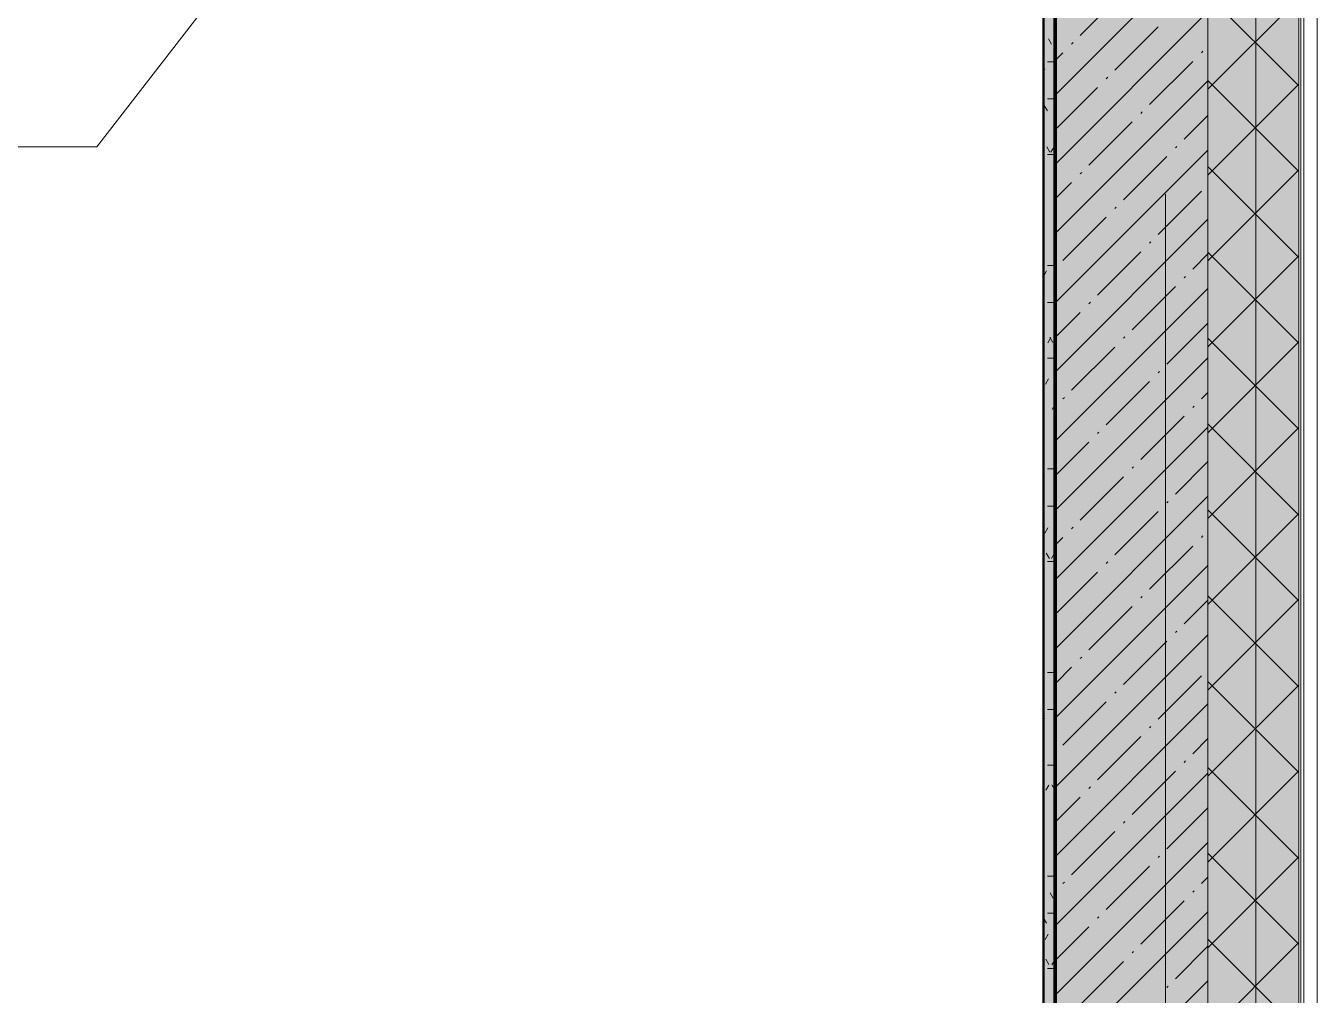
# Model space of a CAD drawing. Header units: millimetres. Extents: x -3817 to 677485, y -22715 to 103890.
# Drawn here: x 123376 to 125504, y 3453 to 5049 of the extents above; entities that cross this region are included whole.
import ezdxf

# ---------------------------------------------------------------- set-up
doc = ezdxf.new("R2010")
doc.units = ezdxf.units.MM
doc.layers.add('PDF _Геометрия', color=7, linetype='Continuous', true_color=0x1d1d1d)
doc.layers.add('PDF _Сплошная заливка', color=7, linetype='Continuous', true_color=0xffffff)

msp = doc.modelspace()

# ---------------------------------------------------------------- hatches: boundary and pattern name
at = {"layer": 'PDF _Сплошная заливка', "transparency": 33554559}
h = msp.add_hatch(color=256, dxfattribs=at)
h.paths.add_polyline_path([(125323.6, 1661.3), (125473.6, 1661.3), (125473.6, 9611.4), (125323.6, 9611.4), (125323.6, 1811.4)], flags=0)
h.paths.add_polyline_path([(125473.6, 10811.4), (125473.6, 12731.3), (125323.6, 12731.3), (125323.6, 10811.4), (125358, 10811.4)], flags=0)
h.paths.add_polyline_path([(125473.6, 15031.3), (125473.6, 15581.3), (125323.6, 15581.3), (125323.6, 15031.3), (125358, 15031.3)], flags=0)
h.paths.add_polyline_path([(125323.6, 17131.3), (125473.6, 17131.3), (125473.6, 23461.3), (125323.6, 23461.3), (125323.6, 19182.4)], flags=0)
h = msp.add_hatch(color=256, dxfattribs=at)
h.paths.add_polyline_path([(125053.6, 2411.4), (125073.6, 2411.4), (125073.6, 9611.4), (125053.6, 9611.4), (125053.6, 2431.3)], flags=0)
h.paths.add_polyline_path([(125053.6, 10811.4), (125073.6, 10811.4), (125073.6, 11891.3), (125053.6, 11891.3), (125053.6, 11266)], flags=0)
msp.add_hatch(color=256, dxfattribs=at).paths.add_polyline_path([(125323.6, 1811.4), (125323.6, 9611.4), (125271.6, 9611.4), (125271.6, 9631.4), (125073.6, 9631.4), (125073.6, 1811.4)])

# ---------------------------------------------------------------- linework, layer by layer
at = {"layer": 'PDF _Геометрия', "color": 9, "lineweight": 9, "true_color": 0xc0c0c0}
for points in [[(125481.6, 12731.3), (125503.6, 12731.3), (125503.6, 1631.3), (125323.6, 1631.3), (109723.6, 1631.3), (109723.6, 1653.3)], [(125073.6, 1811.4), (125323.6, 1811.4), (125323.6, 9611.4), (125271.6, 9611.4), (125323.6, 9611.4), (125323.6, 10811.4)], [(125271.6, 9611.4), (125271.6, 9631.4), (125073.6, 9631.4), (125073.6, 9611.4), (125053.6, 9611.4), (125053.6, 2431.3), (124713.6, 2431.3), (124693.6, 2431.3)], [(123722.6, 2061.3), (123973.6, 2061.3), (123973.6, 2011.3), (123773.6, 2011.3), (123773.6, 1811.4), (123773.6, 1653.3), (125323.6, 1653.3), (125476.6, 1653.3), (125481.6, 1653.3), (125481.6, 9611.4), (125323.6, 9611.4), (125323.6, 1811.4), (123973.6, 1811.4)], [(125073.6, 9611.4), (125073.6, 9612.4), (125072.6, 9612.4), (125072.6, 2432.4)], [(125051.6, 4934.9), (125051.6, 4901.2), (125051.6, 4864.3), (125051.6, 4824.9), (125051.6, 4783.5), (125051.6, 4740.8), (125051.6, 4697.5), (125051.6, 4654.3), (125051.6, 4611.7), (125051.6, 4570.4), (125051.6, 4531.1), (125051.6, 4494.5), (125051.6, 4461.1), (125051.6, 4431.6), (125051.6, 4448.6), (125051.6, 4463.9), (125051.6, 4477.8), (125051.6, 4490.5), (125051.6, 4502.2), (125051.6, 4513), (125051.6, 4523.2), (125051.6, 4532.9), (125051.6, 4542.5), (125051.6, 4552), (125051.6, 4561.7), (125051.6, 4571.8), (125051.6, 4582.5), (125051.6, 4593.9), (125051.6, 4606.4), (125051.6, 4620), (125051.6, 4635.1), (125051.6, 4651.7), (125051.6, 4678), (125051.6, 4702.6), (125051.6, 4725.5), (125051.6, 4746.6), (125051.6, 4766), (125051.6, 4783.7), (125051.6, 4799.5), (125051.6, 4813.5), (125051.6, 4825.6), (125051.6, 4835.9), (125051.6, 4844.5), (125051.6, 4851.6), (125051.6, 4857.6), (125051.6, 4862.9), (125051.6, 4867.7), (125051.6, 4872.4), (125051.6, 4877.4), (125051.6, 4882.8), (125051.6, 4888.7), (125051.6, 4895.2), (125051.6, 4902.1), (125051.6, 4909.6), (125051.6, 4917.6), (125051.6, 4926.2), (125051.6, 4935.2), (125051.6, 4944.9), (125051.6, 4955.4), (125051.6, 4967.5), (125051.6, 4981.8), (125051.6, 4998.9), (125051.6, 5019.3), (125051.6, 5043.8), (125051.6, 5072.9)], [(125052.6, 5072.9), (125052.6, 5043.8), (125052.6, 5019.3), (125052.6, 4998.9), (125052.6, 4981.8), (125052.6, 4967.5), (125052.6, 4955.4), (125052.6, 4944.9), (125052.6, 4935.2), (125052.6, 4926.2), (125052.6, 4917.6), (125052.6, 4909.6), (125052.6, 4902.1), (125052.6, 4895.2), (125052.6, 4888.7), (125052.6, 4882.8), (125052.6, 4877.4), (125052.6, 4872.4), (125052.6, 4867.7), (125052.6, 4862.9), (125052.6, 4857.6), (125052.6, 4851.6), (125052.6, 4844.5), (125052.6, 4835.9), (125052.6, 4825.6), (125052.6, 4813.5), (125052.6, 4799.5), (125052.6, 4783.7), (125052.6, 4766), (125052.6, 4746.6), (125052.6, 4725.5), (125052.6, 4702.6), (125052.6, 4678), (125052.6, 4651.7), (125052.6, 4635.1), (125052.6, 4620), (125052.6, 4606.4), (125052.6, 4593.9), (125052.6, 4582.5), (125052.6, 4571.8), (125052.6, 4561.7), (125052.6, 4552), (125052.6, 4542.5), (125052.6, 4532.9), (125052.6, 4523.2), (125052.6, 4513), (125052.6, 4502.2), (125052.6, 4490.5), (125052.6, 4477.8), (125052.6, 4463.9), (125052.6, 4448.6), (125052.6, 4431.6), (125052.6, 4461.1), (125052.6, 4494.5), (125052.6, 4531.1), (125052.6, 4570.4), (125052.6, 4611.7), (125052.6, 4654.3), (125052.6, 4697.5), (125052.6, 4740.8), (125052.6, 4783.5), (125052.6, 4824.9), (125052.6, 4864.3), (125052.6, 4901.2), (125052.6, 4934.9)], [(125051.6, 3439.5), (125051.6, 3453.3), (125051.6, 3467), (125051.6, 3480.6), (125051.6, 3494.3), (125051.6, 3508.2), (125051.6, 3522.3), (125051.6, 3536.6), (125051.6, 3551.2), (125051.6, 3565.6), (125051.6, 3579.6), (125051.6, 3593.1), (125051.6, 3605.9), (125051.6, 3617.7), (125051.6, 3628.9), (125051.6, 3639.4), (125051.6, 3649.7), (125051.6, 3659.9), (125051.6, 3670.2), (125051.6, 3680.8), (125051.6, 3691.8), (125051.6, 3703.6), (125051.6, 3716), (125051.6, 3728.8), (125051.6, 3741.7), (125051.6, 3754.2), (125051.6, 3766), (125051.6, 3777.2), (125051.6, 3788), (125051.6, 3798.8), (125051.6, 3810), (125051.6, 3821.7), (125051.6, 3834.2), (125051.6, 3847.3), (125051.6, 3861.1), (125051.6, 3875.3), (125051.6, 3889.8), (125051.6, 3904.6), (125051.6, 3919.7), (125051.6, 3935.1), (125051.6, 3951), (125051.6, 3967.6), (125051.6, 3985), (125051.6, 4003.4), (125051.6, 4022.8), (125051.6, 4043.5), (125051.6, 4065.7), (125051.6, 4089.7), (125051.6, 4115.9), (125051.6, 4144.5), (125051.6, 4175.9), (125051.6, 4210.3), (125051.6, 4248.1), (125051.6, 4362.1), (125051.6, 4466.6), (125051.6, 4561.8), (125051.6, 4647.6), (125051.6, 4724), (125051.6, 4791.1), (125051.6, 4848.7), (125051.6, 4897), (125051.6, 4935.9), (125052.6, 4935.9), (125052.6, 4897), (125052.6, 4848.7), (125052.6, 4791.1), (125052.6, 4724), (125052.6, 4647.6), (125052.6, 4561.8), (125052.6, 4466.6), (125052.6, 4362.1), (125052.6, 4248.1), (125052.6, 4210.3), (125052.6, 4175.9), (125052.6, 4144.5), (125052.6, 4115.9), (125052.6, 4089.7), (125052.6, 4065.7), (125052.6, 4043.5), (125052.6, 4022.8), (125052.6, 4003.4), (125052.6, 3985), (125052.6, 3967.6), (125052.6, 3951), (125052.6, 3935.1), (125052.6, 3919.7), (125052.6, 3904.6), (125052.6, 3889.8), (125052.6, 3875.3), (125052.6, 3861.1), (125052.6, 3847.3), (125052.6, 3834.2), (125052.6, 3821.7), (125052.6, 3810), (125052.6, 3798.8), (125052.6, 3788), (125052.6, 3777.2), (125052.6, 3766), (125052.6, 3754.2), (125052.6, 3741.7), (125052.6, 3728.8), (125052.6, 3716), (125052.6, 3703.6), (125052.6, 3691.8), (125052.6, 3680.8), (125052.6, 3670.2), (125052.6, 3659.9), (125052.6, 3649.7), (125052.6, 3639.4), (125052.6, 3628.9), (125052.6, 3617.7), (125052.6, 3605.9), (125052.6, 3593.1), (125052.6, 3579.6), (125052.6, 3565.6), (125052.6, 3551.2), (125052.6, 3536.6), (125052.6, 3522.3), (125052.6, 3508.2), (125052.6, 3494.3), (125052.6, 3480.6), (125052.6, 3467), (125052.6, 3453.3), (125052.6, 3439.5)], [(125051.6, 4685.9), (125051.6, 4682), (125051.6, 4678.1), (125051.6, 4674.4), (125051.6, 4670.7), (125051.6, 4667.2), (125051.6, 4663.8), (125051.6, 4660.5), (125051.6, 4657.3), (125051.6, 4654.2), (125051.6, 4651.2), (125051.6, 4648.3), (125051.6, 4645.5), (125051.6, 4642.8), (125051.6, 4640.2), (125051.6, 4637.6), (125051.6, 4634.9), (125051.6, 4632.2), (125051.6, 4629.5), (125051.6, 4626.7), (125051.6, 4623.7), (125051.6, 4620.6), (125051.6, 4617.4), (125051.6, 4614), (125051.6, 4610.4), (125051.6, 4606.7), (125051.6, 4603), (125051.6, 4599.1), (125051.6, 4595.3), (125051.6, 4591.4), (125051.6, 4587.6), (125051.6, 4583.8), (125051.6, 4580), (125051.6, 4576.4), (125051.6, 4572.7), (125051.6, 4569.2)], [(125052.6, 4569.2), (125052.6, 4572.7), (125052.6, 4576.4), (125052.6, 4580), (125052.6, 4583.8), (125052.6, 4587.6), (125052.6, 4591.4), (125052.6, 4595.3), (125052.6, 4599.1), (125052.6, 4603), (125052.6, 4606.7), (125052.6, 4610.4), (125052.6, 4614), (125052.6, 4617.4), (125052.6, 4620.6), (125052.6, 4623.7), (125052.6, 4626.7), (125052.6, 4629.5), (125052.6, 4632.2), (125052.6, 4634.9), (125052.6, 4637.6), (125052.6, 4640.2), (125052.6, 4642.8), (125052.6, 4645.5), (125052.6, 4648.3), (125052.6, 4651.2), (125052.6, 4654.2), (125052.6, 4657.3), (125052.6, 4660.5), (125052.6, 4663.8), (125052.6, 4667.2), (125052.6, 4670.7), (125052.6, 4674.4), (125052.6, 4678.1), (125052.6, 4682), (125052.6, 4685.9)], [(125051.6, 4565.7), (125051.6, 4562.2), (125051.6, 4558.8), (125051.6, 4555.4), (125051.6, 4551.8), (125051.6, 4547.3), (125051.6, 4541.2), (125051.6, 4532.8), (125051.6, 4521.4), (125051.6, 4506.3), (125051.6, 4486.8), (125051.6, 4462.1), (125051.6, 4431.6), (125051.6, 4418.4), (125051.6, 4400.8), (125051.6, 4380.5), (125051.6, 4359), (125051.6, 4338.2), (125051.6, 4318.5), (125051.6, 4299.6), (125051.6, 4281.4), (125051.6, 4263.8), (125051.6, 4246.4), (125051.6, 4229.1), (125051.6, 4211.8), (125051.6, 4194.4), (125051.6, 4177.2), (125051.6, 4160.2), (125051.6, 4143.5), (125051.6, 4127.1), (125051.6, 4111.3), (125051.6, 4095.8), (125051.6, 4080.8), (125051.6, 4065.9), (125051.6, 4051.2), (125051.6, 4036.5), (125051.6, 4021.6), (125051.6, 4006.5), (125051.6, 3991.1), (125051.6, 3975.4), (125051.6, 3959.4), (125051.6, 3943.3), (125051.6, 3926.9), (125051.6, 3910.5), (125051.6, 3893.9)], [(125052.6, 3893.9), (125052.6, 3910.5), (125052.6, 3926.9), (125052.6, 3943.3), (125052.6, 3959.4), (125052.6, 3975.4), (125052.6, 3991.1), (125052.6, 4006.5), (125052.6, 4021.6), (125052.6, 4036.5), (125052.6, 4051.2), (125052.6, 4065.9), (125052.6, 4080.8), (125052.6, 4095.8), (125052.6, 4111.3), (125052.6, 4127.1), (125052.6, 4143.5), (125052.6, 4160.2), (125052.6, 4177.2), (125052.6, 4194.4), (125052.6, 4211.8), (125052.6, 4229.1), (125052.6, 4246.4), (125052.6, 4263.8), (125052.6, 4281.4), (125052.6, 4299.6), (125052.6, 4318.5), (125052.6, 4338.2), (125052.6, 4359), (125052.6, 4380.5), (125052.6, 4400.8), (125052.6, 4418.4), (125052.6, 4431.6), (125052.6, 4462.1), (125052.6, 4486.8), (125052.6, 4506.3), (125052.6, 4521.4), (125052.6, 4532.8), (125052.6, 4541.2), (125052.6, 4547.3), (125052.6, 4551.8), (125052.6, 4555.4), (125052.6, 4558.8), (125052.6, 4562.2), (125052.6, 4565.7)], [(125051.6, 4402.3), (125051.6, 4404.5), (125051.6, 4407), (125051.6, 4409.8), (125051.6, 4412.9), (125051.6, 4416), (125051.6, 4419.3), (125051.6, 4422.6), (125051.6, 4426.1), (125051.6, 4429.7), (125051.6, 4433.4), (125051.6, 4437.3), (125051.6, 4441.4), (125051.6, 4445.7), (125051.6, 4450.2), (125051.6, 4454.8), (125051.6, 4459.7), (125051.6, 4464.6), (125051.6, 4469.5), (125051.6, 4474.4), (125051.6, 4479.1), (125051.6, 4483.6), (125051.6, 4487.8), (125051.6, 4491.7), (125051.6, 4495.3), (125051.6, 4498.5), (125051.6, 4501.3), (125051.6, 4503.8)], [(125052.6, 4503.8), (125052.6, 4501.3), (125052.6, 4498.5), (125052.6, 4495.3), (125052.6, 4491.7), (125052.6, 4487.8), (125052.6, 4483.6), (125052.6, 4479.1), (125052.6, 4474.4), (125052.6, 4469.5), (125052.6, 4464.6), (125052.6, 4459.7), (125052.6, 4454.8), (125052.6, 4450.2), (125052.6, 4445.7), (125052.6, 4441.4), (125052.6, 4437.3), (125052.6, 4433.4), (125052.6, 4429.7), (125052.6, 4426.1), (125052.6, 4422.6), (125052.6, 4419.3), (125052.6, 4416), (125052.6, 4412.9), (125052.6, 4409.8), (125052.6, 4407), (125052.6, 4404.5), (125052.6, 4402.3)], [(125051.6, 4464.8), (125051.6, 4462.6), (125051.6, 4460.4), (125051.6, 4458.1), (125051.6, 4455.7), (125051.6, 4453.3), (125051.6, 4450.8), (125051.6, 4448.3), (125051.6, 4445.7), (125051.6, 4443.1), (125051.6, 4440.4), (125051.6, 4437.8), (125051.6, 4435.2), (125051.6, 4432.6), (125051.6, 4429.9), (125051.6, 4427.2), (125051.6, 4424.3), (125051.6, 4421.4), (125051.6, 4418.5), (125051.6, 4415.6), (125051.6, 4412.9), (125051.6, 4410.4), (125051.6, 4407.9), (125051.6, 4405.3), (125051.6, 4401.9), (125051.6, 4395.3)], [(125052.6, 4395.3), (125052.6, 4401.9), (125052.6, 4405.3), (125052.6, 4407.9), (125052.6, 4410.4), (125052.6, 4412.9), (125052.6, 4415.6), (125052.6, 4418.5), (125052.6, 4421.4), (125052.6, 4424.3), (125052.6, 4427.2), (125052.6, 4429.9), (125052.6, 4432.6), (125052.6, 4435.2), (125052.6, 4437.8), (125052.6, 4440.4), (125052.6, 4443.1), (125052.6, 4445.7), (125052.6, 4448.3), (125052.6, 4450.8), (125052.6, 4453.3), (125052.6, 4455.7), (125052.6, 4458.1), (125052.6, 4460.4), (125052.6, 4462.6), (125052.6, 4464.8)], [(125051.6, 4394.6), (125051.6, 4390.8), (125051.6, 4388)], [(125052.6, 4388), (125052.6, 4390.8), (125052.6, 4394.6)], [(125051.6, 4181), (125051.6, 4183.7), (125051.6, 4186.9), (125051.6, 4190.6), (125051.6, 4194.9), (125051.6, 4199.6), (125051.6, 4204.7), (125051.6, 4209.9), (125051.6, 4215.2), (125051.6, 4220.3), (125051.6, 4225), (125051.6, 4229.6), (125051.6, 4234.6), (125051.6, 4240.3), (125051.6, 4247.3), (125051.6, 4255.5), (125051.6, 4264.7), (125051.6, 4274.7), (125051.6, 4285.1), (125051.6, 4295.7), (125051.6, 4306.1), (125051.6, 4316.3), (125051.6, 4325.9), (125051.6, 4334.5), (125051.6, 4341.6), (125051.6, 4346.6), (125051.6, 4349.1)], [(125051.6, 4349), (125051.6, 4345.6), (125051.6, 4337.6)], [(125052.6, 4349.1), (125052.6, 4346.6), (125052.6, 4341.6), (125052.6, 4334.5), (125052.6, 4325.9), (125052.6, 4316.3), (125052.6, 4306.1), (125052.6, 4295.7), (125052.6, 4285.1), (125052.6, 4274.7), (125052.6, 4264.7), (125052.6, 4255.5), (125052.6, 4247.3), (125052.6, 4240.3), (125052.6, 4234.6), (125052.6, 4229.6), (125052.6, 4225), (125052.6, 4220.3), (125052.6, 4215.2), (125052.6, 4209.9), (125052.6, 4204.7), (125052.6, 4199.6), (125052.6, 4194.9), (125052.6, 4190.6), (125052.6, 4186.9), (125052.6, 4183.7), (125052.6, 4181)], [(125052.6, 4337.6), (125052.6, 4345.6), (125052.6, 4349)], [(125051.6, 4336.7), (125051.6, 4331.9), (125051.6, 4325.2), (125051.6, 4317.6), (125051.6, 4309.9), (125051.6, 4302.7), (125051.6, 4295.9), (125051.6, 4289.5), (125051.6, 4283.2), (125051.6, 4277), (125051.6, 4270.7), (125051.6, 4264.2), (125051.6, 4257.6), (125051.6, 4250.9), (125051.6, 4244.2), (125051.6, 4237.4), (125051.6, 4230.6), (125051.6, 4223.8), (125051.6, 4217), (125051.6, 4210.4), (125051.6, 4203.9), (125051.6, 4198.2), (125051.6, 4193.7), (125051.6, 4190.8), (125051.6, 4188.1), (125051.6, 4183.2), (125051.6, 4178.9), (125051.6, 4175.8)], [(125052.6, 4175.8), (125052.6, 4178.9), (125052.6, 4183.2), (125052.6, 4188.1), (125052.6, 4190.8), (125052.6, 4193.7), (125052.6, 4198.2), (125052.6, 4203.9), (125052.6, 4210.4), (125052.6, 4217), (125052.6, 4223.8), (125052.6, 4230.6), (125052.6, 4237.4), (125052.6, 4244.2), (125052.6, 4250.9), (125052.6, 4257.6), (125052.6, 4264.2), (125052.6, 4270.7), (125052.6, 4277), (125052.6, 4283.2), (125052.6, 4289.5), (125052.6, 4295.9), (125052.6, 4302.7), (125052.6, 4309.9), (125052.6, 4317.6), (125052.6, 4325.2), (125052.6, 4331.9), (125052.6, 4336.7)], [(125051.6, 4015.7), (125051.6, 4018.1), (125051.6, 4020.6), (125051.6, 4023.3), (125051.6, 4026.2), (125051.6, 4029.3), (125051.6, 4032.6), (125051.6, 4036.1), (125051.6, 4039.8), (125051.6, 4043.7), (125051.6, 4047.8), (125051.6, 4052.2), (125051.6, 4056.9), (125051.6, 4061.7), (125051.6, 4066.7), (125051.6, 4071.6), (125051.6, 4076.6), (125051.6, 4081.4), (125051.6, 4086), (125051.6, 4090.3), (125051.6, 4094.4), (125051.6, 4098.1), (125051.6, 4101.5), (125051.6, 4104.5), (125051.6, 4107.1), (125051.6, 4109.4)], [(125052.6, 4109.4), (125052.6, 4107.1), (125052.6, 4104.5), (125052.6, 4101.5), (125052.6, 4098.1), (125052.6, 4094.4), (125052.6, 4090.3), (125052.6, 4086), (125052.6, 4081.4), (125052.6, 4076.6), (125052.6, 4071.6), (125052.6, 4066.7), (125052.6, 4061.7), (125052.6, 4056.9), (125052.6, 4052.2), (125052.6, 4047.8), (125052.6, 4043.7), (125052.6, 4039.8), (125052.6, 4036.1), (125052.6, 4032.6), (125052.6, 4029.3), (125052.6, 4026.2), (125052.6, 4023.3), (125052.6, 4020.6), (125052.6, 4018.1), (125052.6, 4015.7)], [(125051.6, 4058.8), (125051.6, 4056.6), (125051.6, 4054.4), (125051.6, 4052.2), (125051.6, 4050.1)], [(125051.6, 4043.9), (125051.6, 4041.5), (125051.6, 4037.8), (125051.6, 4030)], [(125052.6, 4050.1), (125052.6, 4052.2), (125052.6, 4054.4), (125052.6, 4056.6), (125052.6, 4058.8)], [(125052.6, 4030), (125052.6, 4037.8), (125052.6, 4041.5), (125052.6, 4043.9)], [(125051.6, 4029.1), (125051.6, 4024), (125051.6, 4020.1), (125051.6, 4017.2), (125051.6, 4015)], [(125052.6, 4015), (125052.6, 4017.2), (125052.6, 4020.1), (125052.6, 4024), (125052.6, 4029.1)], [(125051.6, 3844.9), (125051.6, 3844.9), (125051.6, 3845.1), (125051.6, 3845.2), (125051.6, 3845.5), (125051.6, 3845.7), (125051.6, 3845.9), (125051.6, 3846), (125051.6, 3846.2), (125051.6, 3846.4), (125051.6, 3846.6), (125051.6, 3847.1), (125051.6, 3847.8), (125051.6, 3848.7), (125051.6, 3850), (125051.6, 3851.5), (125051.6, 3853.4), (125051.6, 3855.5), (125051.6, 3857.8), (125051.6, 3860.4), (125051.6, 3863.1), (125051.6, 3866), (125051.6, 3869.1), (125051.6, 3872.3), (125051.6, 3875.8), (125051.6, 3879.5), (125051.6, 3883.4), (125051.6, 3887.6), (125051.6, 3892), (125051.6, 3896.7), (125051.6, 3901.5), (125051.6, 3906.4), (125051.6, 3911.4), (125051.6, 3916.3), (125051.6, 3921.1), (125051.6, 3925.8), (125051.6, 3930.1), (125051.6, 3934.1), (125051.6, 3937.9), (125051.6, 3941.2), (125051.6, 3944.2), (125051.6, 3946.9), (125051.6, 3949.2)], [(125051.6, 3840.8), (125051.6, 3840.8), (125051.6, 3841), (125051.6, 3841.1), (125051.6, 3841.3), (125051.6, 3841.6), (125051.6, 3841.8), (125051.6, 3841.9), (125051.6, 3842.1), (125051.6, 3842.3), (125051.6, 3842.5), (125051.6, 3843), (125051.6, 3843.7), (125051.6, 3844.6), (125051.6, 3845.9), (125051.6, 3847.4), (125051.6, 3849.3), (125051.6, 3851.4), (125051.6, 3853.7), (125051.6, 3856.3), (125051.6, 3859), (125051.6, 3861.9), (125051.6, 3865), (125051.6, 3868.2), (125051.6, 3871.7), (125051.6, 3875.4), (125051.6, 3879.3), (125051.6, 3883.5), (125051.6, 3887.9), (125051.6, 3892.6), (125051.6, 3897.4), (125051.6, 3902.3), (125051.6, 3907.3), (125051.6, 3912.2), (125051.6, 3917), (125051.6, 3921.7), (125051.6, 3926), (125051.6, 3930), (125051.6, 3933.7), (125051.6, 3937.1), (125051.6, 3940.1), (125051.6, 3942.8), (125051.6, 3945.1)], [(125052.6, 3949.2), (125052.6, 3946.9), (125052.6, 3944.2), (125052.6, 3941.2), (125052.6, 3937.9), (125052.6, 3934.1), (125052.6, 3930.1), (125052.6, 3925.8), (125052.6, 3921.1), (125052.6, 3916.3), (125052.6, 3911.4), (125052.6, 3906.4), (125052.6, 3901.5), (125052.6, 3896.7), (125052.6, 3892), (125052.6, 3887.6), (125052.6, 3883.4), (125052.6, 3879.5), (125052.6, 3875.8), (125052.6, 3872.3), (125052.6, 3869.1), (125052.6, 3866), (125052.6, 3863.1), (125052.6, 3860.4), (125052.6, 3857.8), (125052.6, 3855.5), (125052.6, 3853.4), (125052.6, 3851.5), (125052.6, 3850), (125052.6, 3848.7), (125052.6, 3847.8), (125052.6, 3847.1), (125052.6, 3846.6), (125052.6, 3846.4), (125052.6, 3846.2), (125052.6, 3846), (125052.6, 3845.9), (125052.6, 3845.7), (125052.6, 3845.5), (125052.6, 3845.2), (125052.6, 3845.1), (125052.6, 3844.9), (125052.6, 3844.9)], [(125052.6, 3945.1), (125052.6, 3942.8), (125052.6, 3940.1), (125052.6, 3937.1), (125052.6, 3933.7), (125052.6, 3930), (125052.6, 3926), (125052.6, 3921.7), (125052.6, 3917), (125052.6, 3912.2), (125052.6, 3907.3), (125052.6, 3902.3), (125052.6, 3897.4), (125052.6, 3892.6), (125052.6, 3887.9), (125052.6, 3883.5), (125052.6, 3879.3), (125052.6, 3875.4), (125052.6, 3871.7), (125052.6, 3868.2), (125052.6, 3865), (125052.6, 3861.9), (125052.6, 3859), (125052.6, 3856.3), (125052.6, 3853.7), (125052.6, 3851.4), (125052.6, 3849.3), (125052.6, 3847.4), (125052.6, 3845.9), (125052.6, 3844.6), (125052.6, 3843.7), (125052.6, 3843), (125052.6, 3842.5), (125052.6, 3842.3), (125052.6, 3842.1), (125052.6, 3841.9), (125052.6, 3841.8), (125052.6, 3841.6), (125052.6, 3841.3), (125052.6, 3841.1), (125052.6, 3841), (125052.6, 3840.8), (125052.6, 3840.8)], [(125051.6, 3898.5), (125051.6, 3896.4), (125051.6, 3894.2), (125051.6, 3892), (125051.6, 3889.8), (125051.6, 3887.7), (125051.6, 3885.7), (125051.6, 3883.6), (125051.6, 3881.3), (125051.6, 3877.6), (125051.6, 3869.7), (125052.6, 3869.7), (125052.6, 3877.6), (125052.6, 3881.3), (125052.6, 3883.6), (125052.6, 3885.7), (125052.6, 3887.7), (125052.6, 3889.8), (125052.6, 3892), (125052.6, 3894.2), (125052.6, 3896.4), (125052.6, 3898.5)], [(125051.6, 3894.4), (125051.6, 3892.3), (125051.6, 3890.1), (125051.6, 3887.9), (125051.6, 3885.7), (125051.6, 3883.6), (125051.6, 3881.6), (125051.6, 3879.5), (125051.6, 3877.2), (125051.6, 3873.5), (125051.6, 3865.6), (125052.6, 3865.6), (125052.6, 3873.5), (125052.6, 3877.2), (125052.6, 3879.5), (125052.6, 3881.6), (125052.6, 3883.6), (125052.6, 3885.7), (125052.6, 3887.9), (125052.6, 3890.1), (125052.6, 3892.3), (125052.6, 3894.4)], [(125051.6, 3868.8), (125051.6, 3863.8), (125051.6, 3859.9), (125051.6, 3856.9), (125051.6, 3854.7), (125051.6, 3853.1), (125051.6, 3851.8), (125051.6, 3850.8), (125051.6, 3849.9), (125051.6, 3849.1), (125051.6, 3848.4), (125051.6, 3847.8), (125051.6, 3847.2), (125051.6, 3846.8), (125051.6, 3846.3), (125051.6, 3846), (125051.6, 3845.6), (125051.6, 3845.4), (125051.6, 3845.1), (125051.6, 3845), (125051.6, 3844.9), (125051.6, 3844.9)], [(125051.6, 3864.7), (125051.6, 3859.7), (125051.6, 3855.8), (125051.6, 3852.8), (125051.6, 3850.6), (125051.6, 3849), (125051.6, 3847.7), (125051.6, 3846.7), (125051.6, 3845.8), (125051.6, 3845), (125051.6, 3844.3), (125051.6, 3843.7), (125051.6, 3843.1), (125051.6, 3842.7), (125051.6, 3842.2), (125051.6, 3841.9), (125051.6, 3841.5), (125051.6, 3841.2), (125051.6, 3841), (125051.6, 3840.9), (125051.6, 3840.8), (125051.6, 3840.8)], [(125052.6, 3844.9), (125052.6, 3844.9), (125052.6, 3845), (125052.6, 3845.1), (125052.6, 3845.4), (125052.6, 3845.6), (125052.6, 3846), (125052.6, 3846.3), (125052.6, 3846.8), (125052.6, 3847.2), (125052.6, 3847.8), (125052.6, 3848.4), (125052.6, 3849.1), (125052.6, 3849.9), (125052.6, 3850.8), (125052.6, 3851.8), (125052.6, 3853.1), (125052.6, 3854.7), (125052.6, 3856.9), (125052.6, 3859.9), (125052.6, 3863.8), (125052.6, 3868.8)], [(125052.6, 3840.8), (125052.6, 3840.8), (125052.6, 3840.9), (125052.6, 3841), (125052.6, 3841.2), (125052.6, 3841.5), (125052.6, 3841.9), (125052.6, 3842.2), (125052.6, 3842.7), (125052.6, 3843.1), (125052.6, 3843.7), (125052.6, 3844.3), (125052.6, 3845), (125052.6, 3845.8), (125052.6, 3846.7), (125052.6, 3847.7), (125052.6, 3849), (125052.6, 3850.6), (125052.6, 3852.8), (125052.6, 3855.8), (125052.6, 3859.7), (125052.6, 3864.7)], [(125052.6, 3668.6), (125052.6, 3668.6), (125052.6, 3668.4), (125052.6, 3668.2), (125052.6, 3668), (125052.6, 3667.8), (125052.6, 3667.6), (125052.6, 3667.5), (125052.6, 3667.3), (125052.6, 3667.1), (125052.6, 3666.8), (125052.6, 3666.4), (125052.6, 3665.7), (125052.6, 3664.8), (125052.6, 3663.5), (125052.6, 3661.9), (125052.6, 3660.1), (125052.6, 3658), (125052.6, 3655.6), (125052.6, 3653.1), (125052.6, 3650.4), (125052.6, 3647.5), (125052.6, 3644.4), (125052.6, 3641.2), (125052.6, 3637.7), (125052.6, 3634), (125052.6, 3630), (125052.6, 3625.9), (125052.6, 3621.5), (125052.6, 3616.8), (125052.6, 3612), (125052.6, 3607.1), (125052.6, 3602.1), (125052.6, 3597.2), (125052.6, 3592.3), (125052.6, 3587.7), (125052.6, 3583.4), (125052.6, 3579.3), (125052.6, 3575.6), (125052.6, 3572.3), (125052.6, 3569.2), (125052.6, 3566.6), (125052.6, 3564.3), (125052.6, 3562.4), (125052.6, 3560.9), (125052.6, 3559.8), (125052.6, 3559.1), (125052.6, 3558.8), (125052.6, 3558.8), (125052.6, 3558.8), (125052.6, 3559.1), (125052.6, 3559.7), (125052.6, 3560.4), (125052.6, 3561.2), (125052.6, 3562), (125052.6, 3563), (125052.6, 3564), (125052.6, 3565.1), (125052.6, 3566.3), (125052.6, 3567.5), (125052.6, 3568.8), (125052.6, 3570.1), (125052.6, 3571.4), (125052.6, 3572.7), (125052.6, 3573.9), (125052.6, 3575.1), (125052.6, 3576.3), (125052.6, 3577.5), (125052.6, 3578.8), (125052.6, 3580.1), (125052.6, 3581.5), (125052.6, 3583), (125052.6, 3584.5), (125052.6, 3586.1), (125052.6, 3587.7), (125052.6, 3589.4), (125052.6, 3591.1), (125052.6, 3592.8), (125052.6, 3594.7), (125052.6, 3596.6), (125052.6, 3598.6), (125052.6, 3600.6), (125052.6, 3602.7), (125052.6, 3604.8), (125052.6, 3606.8), (125052.6, 3608.9), (125052.6, 3610.9), (125052.6, 3612.9), (125052.6, 3615), (125052.6, 3617.1), (125052.6, 3619.3), (125052.6, 3621.5), (125052.6, 3623.7), (125052.6, 3625.7), (125052.6, 3627.8), (125052.6, 3629.9), (125052.6, 3632.2), (125052.6, 3635.9), (125052.6, 3643.8), (125051.6, 3643.8), (125051.6, 3635.9), (125051.6, 3632.2), (125051.6, 3629.9), (125051.6, 3627.8), (125051.6, 3625.7), (125051.6, 3623.7), (125051.6, 3621.5), (125051.6, 3619.3), (125051.6, 3617.1), (125051.6, 3615), (125051.6, 3612.9), (125051.6, 3610.9), (125051.6, 3608.9), (125051.6, 3606.8), (125051.6, 3604.8), (125051.6, 3602.7), (125051.6, 3600.6), (125051.6, 3598.6), (125051.6, 3596.6), (125051.6, 3594.7), (125051.6, 3592.8), (125051.6, 3591.1), (125051.6, 3589.4), (125051.6, 3587.7), (125051.6, 3586.1), (125051.6, 3584.5), (125051.6, 3583), (125051.6, 3581.5), (125051.6, 3580.1), (125051.6, 3578.8), (125051.6, 3577.5), (125051.6, 3576.3), (125051.6, 3575.1), (125051.6, 3573.9), (125051.6, 3572.7), (125051.6, 3571.4), (125051.6, 3570.1), (125051.6, 3568.8), (125051.6, 3567.5), (125051.6, 3566.3), (125051.6, 3565.1), (125051.6, 3564), (125051.6, 3563), (125051.6, 3562), (125051.6, 3561.2), (125051.6, 3560.4), (125051.6, 3559.7), (125051.6, 3559.1), (125051.6, 3558.8), (125051.6, 3558.8), (125051.6, 3558.8), (125051.6, 3559.1), (125051.6, 3559.8), (125051.6, 3560.9), (125051.6, 3562.4), (125051.6, 3564.3), (125051.6, 3566.6), (125051.6, 3569.2), (125051.6, 3572.3), (125051.6, 3575.6), (125051.6, 3579.3), (125051.6, 3583.4), (125051.6, 3587.7), (125051.6, 3592.3), (125051.6, 3597.2), (125051.6, 3602.1), (125051.6, 3607.1), (125051.6, 3612), (125051.6, 3616.8), (125051.6, 3621.5), (125051.6, 3625.9), (125051.6, 3630), (125051.6, 3634), (125051.6, 3637.7), (125051.6, 3641.2), (125051.6, 3644.4), (125051.6, 3647.5), (125051.6, 3650.4), (125051.6, 3653.1), (125051.6, 3655.6), (125051.6, 3658), (125051.6, 3660.1), (125051.6, 3661.9), (125051.6, 3663.5), (125051.6, 3664.8), (125051.6, 3665.7), (125051.6, 3666.4), (125051.6, 3666.8), (125051.6, 3667.1), (125051.6, 3667.3), (125051.6, 3667.5), (125051.6, 3667.6), (125051.6, 3667.8), (125051.6, 3668), (125051.6, 3668.2), (125051.6, 3668.4), (125051.6, 3668.6), (125051.6, 3668.6)], [(125051.6, 3668.6), (125051.6, 3668.6), (125051.6, 3668.5), (125051.6, 3668.4), (125051.6, 3668.1), (125051.6, 3667.9), (125051.6, 3667.5), (125051.6, 3667.1), (125051.6, 3666.7), (125051.6, 3666.2), (125051.6, 3665.7), (125051.6, 3665.1), (125051.6, 3664.4), (125051.6, 3663.6), (125051.6, 3662.7), (125051.6, 3661.6), (125051.6, 3660.4), (125051.6, 3658.8), (125051.6, 3656.6), (125051.6, 3653.6), (125051.6, 3649.7), (125051.6, 3644.6)], [(125052.6, 3644.6), (125052.6, 3649.7), (125052.6, 3653.6), (125052.6, 3656.6), (125052.6, 3658.8), (125052.6, 3660.4), (125052.6, 3661.6), (125052.6, 3662.7), (125052.6, 3663.6), (125052.6, 3664.4), (125052.6, 3665.1), (125052.6, 3665.7), (125052.6, 3666.2), (125052.6, 3666.7), (125052.6, 3667.1), (125052.6, 3667.5), (125052.6, 3667.9), (125052.6, 3668.1), (125052.6, 3668.4), (125052.6, 3668.5), (125052.6, 3668.6), (125052.6, 3668.6)]]:
    msp.add_lwpolyline(points, dxfattribs=at)
at = {"layer": 'PDF _Геометрия', "color": 7, "lineweight": 9}
for points in [[(123773.6, 1658.3), (125323.6, 1658.3), (125473.6, 1658.3), (125476.6, 1658.3), (125476.6, 9611.4)], [(123773.6, 1661.3), (125323.6, 1661.3), (125473.6, 1661.3), (125473.6, 9611.4)], [(123773.6, 1732.3), (125402.6, 1732.3), (125402.6, 9611.4)], [(125073.6, 2431.3), (125073.6, 2411.4), (125053.6, 2411.4), (124713.6, 2411.4), (125053.6, 2411.4), (125073.6, 2411.4), (125073.6, 9611.4), (125073.6, 2432.4), (125073.6, 9611.4)]]:
    msp.add_lwpolyline(points, dxfattribs=at)
at = {"layer": 'PDF _Геометрия', "color": 171, "lineweight": 70, "true_color": 0x8080ff}
msp.add_lwpolyline([(125072.6, 2432.4), (125072.6, 9612.4), (125071.6, 9612.4), (125071.6, 2432.4)], dxfattribs=at)
at = {"layer": 'PDF _Геометрия', "color": 250, "lineweight": 9, "true_color": 0x3c3c3c}
msp.add_lwpolyline([(125039.4, 6845.5), (124824.4, 6632.6), (124886.9, 6584.2), (125039.4, 6845.5), (123493.1, 4849.9), (122884.7, 4849.9)], dxfattribs=at)
at = {"layer": 'PDF _Геометрия', "lineweight": 9}
for points in [[(125073.6, 4936.7), (125323.6, 5186.7)], [(125113.3, 5033.4), (125184.5, 5104.7)], [(125473.6, 4950.5), (125323.6, 5100.5)], [(125323.6, 4944.7), (125473.6, 5094.7)], [(125073.6, 4822.7), (125323.6, 5072.7)], [(125170.3, 4976.4), (125241.6, 5047.7)], [(125099, 5019.2), (125101.4, 5021.6)], [(125073.6, 4993.8), (125084.7, 5004.9)], [(125312.8, 5004.9), (125315.2, 5007.3)], [(125227.3, 4919.4), (125298.6, 4990.7)], [(125073.6, 4708.6), (125323.6, 4958.6)], [(125156, 4962.2), (125158.4, 4964.5)], [(125473.6, 4809.1), (125323.6, 4959.1)], [(125073.6, 4879.7), (125141.8, 4947.9)], [(125323.6, 4803.3), (125473.6, 4953.3)], [(125213, 4905.1), (125215.4, 4907.5)], [(125284.3, 4862.4), (125323.6, 4901.6)], [(125127.5, 4819.6), (125198.8, 4890.9)], [(125073.6, 4594.6), (125323.6, 4844.6)], [(125184.5, 4762.6), (125255.8, 4833.9)], [(125270.1, 4848.1), (125272.4, 4850.5)], [(125473.6, 4667.7), (125323.6, 4817.7)], [(125323.6, 4661.9), (125473.6, 4811.9)], [(125073.6, 4765.7), (125099, 4791.1)], [(125113.3, 4805.4), (125115.6, 4807.7)], [(125241.6, 4705.6), (125312.8, 4776.8)], [(125170.3, 4748.3), (125172.6, 4750.7)], [(125073.6, 4480.6), (125323.6, 4730.6)], [(125084.7, 4662.8), (125156, 4734.1)], [(125227.3, 4691.3), (125229.7, 4693.7)], [(125141.8, 4605.8), (125213, 4677)], [(125298.6, 4648.5), (125323.6, 4673.5)], [(125473.6, 4526.3), (125323.6, 4676.3)], [(125323.6, 4520.5), (125473.6, 4670.5)], [(125198.8, 4548.7), (125270.1, 4620)], [(125284.3, 4634.3), (125286.7, 4636.6)], [(125073.6, 4366.5), (125323.6, 4616.5)], [(125073.6, 4537.6), (125113.3, 4577.3)], [(125127.5, 4591.5), (125129.9, 4593.9)], [(125255.8, 4491.7), (125323.6, 4559.5)], [(125184.5, 4534.5), (125186.9, 4536.9)], [(125473.6, 4384.8), (125323.6, 4534.8)], [(125099, 4448.9), (125170.3, 4520.2)], [(125323.6, 4379), (125473.6, 4529)], [(125073.6, 4252.5), (125323.6, 4502.5)], [(125241.6, 4477.5), (125243.9, 4479.8)], [(125156, 4391.9), (125227.3, 4463.2)], [(125084.7, 4434.7), (125087.1, 4437.1)], [(125312.8, 4434.7), (125323.6, 4445.4)], [(125213, 4334.9), (125284.3, 4406.2)], [(125298.6, 4420.4), (125301, 4422.8)], [(125073.6, 4138.4), (125323.6, 4388.4)], [(125473.6, 4243.4), (125323.6, 4393.4)], [(125323.6, 4237.6), (125473.6, 4387.6)], [(125073.6, 4309.5), (125127.5, 4363.4)], [(125141.8, 4377.7), (125144.1, 4380)], [(125198.8, 4320.6), (125201.2, 4323)], [(125270.1, 4277.9), (125323.6, 4331.4)], [(125113.3, 4235.1), (125184.5, 4306.4)], [(125073.6, 4024.4), (125323.6, 4274.4)], [(125255.8, 4263.6), (125258.2, 4266)], [(125170.3, 4178.1), (125241.6, 4249.4)], [(125473.6, 4102), (125323.6, 4252)], [(125323.6, 4096.2), (125473.6, 4246.2)], [(125099, 4220.8), (125101.4, 4223.2)], [(125073.6, 4195.4), (125084.7, 4206.6)], [(125227.3, 4121.1), (125298.6, 4192.3)], [(125312.8, 4206.6), (125315.2, 4209)], [(125073.6, 3910.3), (125323.6, 4160.3)], [(125073.6, 4081.4), (125141.8, 4149.6)], [(125156, 4163.8), (125158.4, 4166.2)], [(125213, 4106.8), (125215.4, 4109.2)], [(125473.6, 3960.6), (125323.6, 4110.6)], [(125127.5, 4021.3), (125198.8, 4092.5)], [(125284.3, 4064), (125323.6, 4103.3)], [(125323.6, 3954.8), (125473.6, 4104.8)], [(125073.6, 3796.3), (125323.6, 4046.3)], [(125270.1, 4049.8), (125272.4, 4052.1)], [(125184.5, 3964.2), (125255.8, 4035.5)], [(125113.3, 4007), (125115.6, 4009.4)], [(125073.6, 3967.3), (125099, 3992.7)], [(125241.6, 3907.2), (125312.8, 3978.5)], [(125473.6, 3819.1), (125323.6, 3969.1)], [(125323.6, 3813.3), (125473.6, 3963.3)], [(125170.3, 3950), (125172.6, 3952.4)], [(125073.6, 3682.2), (125323.6, 3932.2)], [(125084.7, 3864.4), (125156, 3935.7)], [(125227.3, 3893), (125229.7, 3895.3)], [(125141.8, 3807.4), (125213, 3878.7)], [(125298.6, 3850.2), (125323.6, 3875.2)], [(125284.3, 3835.9), (125286.7, 3838.3)], [(125073.6, 3568.2), (125323.6, 3818.2)], [(125198.8, 3750.4), (125270.1, 3821.7)], [(125473.6, 3677.7), (125323.6, 3827.7)], [(125323.6, 3671.9), (125473.6, 3821.9)], [(125127.5, 3793.2), (125129.9, 3795.5)], [(125073.6, 3739.2), (125113.3, 3778.9)], [(125255.8, 3693.4), (125323.6, 3761.1)], [(125184.5, 3736.1), (125186.9, 3738.5)], [(125073.6, 3454.1), (125323.6, 3704.1)], [(125099, 3650.6), (125170.3, 3721.9)], [(125241.6, 3679.1), (125243.9, 3681.5)], [(125473.6, 3536.3), (125323.6, 3686.3)], [(125156, 3593.6), (125227.3, 3664.9)], [(125323.6, 3530.5), (125473.6, 3680.5)], [(125084.7, 3636.3), (125087.1, 3638.7)], [(125312.8, 3636.3), (125323.6, 3647.1)], [(125298.6, 3622.1), (125301, 3624.5)], [(125213, 3536.6), (125284.3, 3607.8)], [(125073.6, 3340.1), (125323.6, 3590.1)], [(125141.8, 3579.3), (125144.1, 3581.7)], [(125073.6, 3511.1), (125127.5, 3565.1)], [(125270.1, 3479.5), (125323.6, 3533)], [(125473.6, 3394.9), (125323.6, 3544.9)], [(125323.6, 3389.1), (125473.6, 3539.1)], [(125198.8, 3522.3), (125201.2, 3524.7)], [(125113.3, 3436.8), (125184.5, 3508)], [(125073.6, 3226), (125323.6, 3476)], [(125255.8, 3465.3), (125258.2, 3467.6)]]:
    msp.add_lwpolyline(points, dxfattribs=at)
at = {"layer": 'PDF _Геометрия', "color": 253, "lineweight": 9, "true_color": 0x9b9b9b}
for points in [[(125066.1, 5019), (125061.1, 5027.7)], [(125055, 4977.3), (125053.6, 4979.7)], [(125059.2, 4989.8), (125069.2, 4989.8)], [(125059, 4909.3), (125054, 4918)], [(125059.2, 4928.9), (125069.2, 4928.9)], [(125063.1, 4841.3), (125058.1, 4850)], [(125059.2, 4837.4), (125069.2, 4837.4)], [(125070.1, 4849.7), (125065, 4841)], [(125057.8, 4645.6), (125053.6, 4638.3)], [(125059.2, 4654.6), (125069.2, 4654.6)], [(125059.2, 4593.6), (125069.2, 4593.6)], [(125064.9, 4535.9), (125059.8, 4527.2)], [(125068.3, 4527.5), (125063.3, 4536.2)], [(125059.2, 4502.1), (125069.2, 4502.1)], [(125060.8, 4467.9), (125055.8, 4459.2)], [(125071.9, 4426.2), (125066.9, 4417.5)], [(125073.6, 4396.4), (125071.4, 4400.2)], [(125059.2, 4319.3), (125069.2, 4319.3)], [(125054.1, 4308.2), (125053.6, 4309.2)], [(125059.2, 4258.3), (125069.2, 4258.3)], [(125059.7, 4222.1), (125054.7, 4213.4)], [(125062.3, 4172.1), (125057.3, 4180.8)], [(125070.9, 4180.5), (125065.8, 4171.8)], [(125059.2, 4166.9), (125069.2, 4166.9)], [(125059.2, 3984), (125069.2, 3984)], [(125059.2, 3923), (125069.2, 3923)], [(125054.5, 3908.4), (125053.6, 3906.7)], [(125059.2, 3831.6), (125069.2, 3831.6)], [(125061.6, 3798.7), (125056.6, 3790)], [(125071.6, 3790.3), (125066.5, 3799)], [(125073.6, 3725.9), (125070.6, 3731)], [(125059.2, 3648.7), (125069.2, 3648.7)], [(125068.6, 3612.6), (125063.6, 3621.3)], [(125057.4, 3571), (125053.6, 3577.6)], [(125059.2, 3587.7), (125069.2, 3587.7)], [(125060.5, 3553), (125055.5, 3544.3)], [(125061.5, 3502.9), (125056.5, 3511.6)], [(125071.7, 3511.3), (125066.6, 3502.6)], [(125059.2, 3496.3), (125069.2, 3496.3)]]:
    msp.add_lwpolyline(points, dxfattribs=at)
at = {"layer": 'PDF _Геометрия', "color": 253, "lineweight": 9, "true_color": 0xaaaaaa}
msp.add_lwpolyline([(125253.6, 5.1), (125253.6, 2505.1), (125253.6, 4772)], dxfattribs=at)
at = {"layer": 'PDF _Геометрия', "color": 9, "lineweight": 9, "true_color": 0xc0c0c0}
msp.add_lwpolyline([(125052.6, 3893.9), (125052.6, 4685.9), (125051.6, 4685.9), (125051.6, 3893.9)], close=True, dxfattribs=at)

doc.saveas('drawing.dxf')
